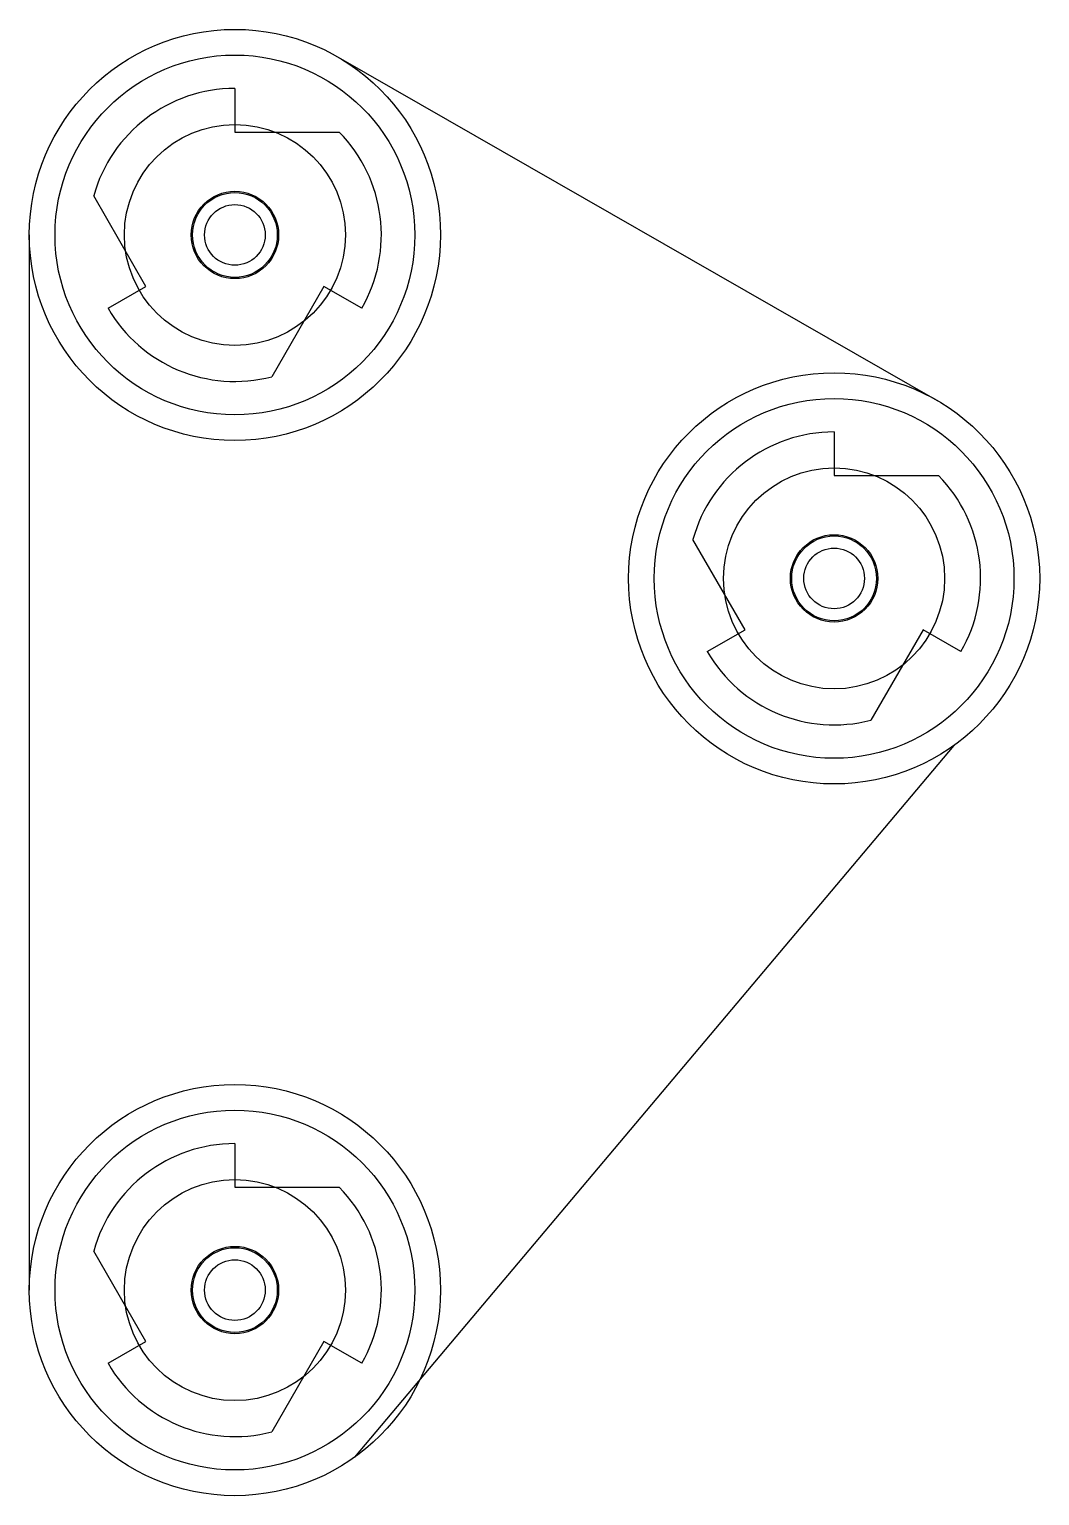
# Model space of a CAD drawing. Extents: x 14.22 to 16.19, y 29.86 to 32.71.
import ezdxf

# ---------------------------------------------------------------- set-up
doc = ezdxf.new("R2010")
doc.units = 0
doc.header["$LTSCALE"] = 5
doc.header["$MEASUREMENT"] = 0
for name, color, linetype in [('Z0_BOTCOMP', 4, 'Continuous'), ('Z0_CUT500', 4, 'Continuous'), ('Z0_RUBBER', 4, 'Continuous'), ('Z0_TOPCOMP', 6, 'Continuous')]:
    doc.layers.add(name, color=color, linetype=linetype)

msp = doc.modelspace()

# ---------------------------------------------------------------- linework, layer by layer
at = {"layer": 'Z0_BOTCOMP', "color": 4, "linetype": 'Continuous', "lineweight": 25}
for p, q in [((14.6243, 32.599), (14.6243, 32.514)), ((14.6243, 32.514), (14.8274, 32.514)), ((14.4511, 32.214), (14.3496, 32.3899)), ((14.3775, 32.1715), (14.4511, 32.214)), ((14.7975, 32.214), (14.696, 32.0382)), ((14.8711, 32.1715), (14.7975, 32.214)), ((15.7903, 31.9308), (15.7903, 31.8458)), ((15.7903, 31.8458), (15.9933, 31.8458)), ((15.6171, 31.5458), (15.5155, 31.7216)), ((15.5435, 31.5033), (15.6171, 31.5458)), ((15.9635, 31.5458), (15.862, 31.37)), ((16.0371, 31.5033), (15.9635, 31.5458)), ((14.6243, 30.5462), (14.6243, 30.4612)), ((14.6243, 30.4612), (14.8274, 30.4612)), ((14.4511, 30.1612), (14.3496, 30.337)), ((14.3775, 30.1187), (14.4511, 30.1612)), ((14.7975, 30.1612), (14.696, 29.9854)), ((14.8711, 30.1187), (14.7975, 30.1612))]:
    msp.add_line(p, q, dxfattribs=at)
for centre, radius in [((14.6243, 32.314), 0.085), ((14.6243, 32.314), 0.059), ((15.7903, 31.6458), 0.085), ((15.7903, 31.6458), 0.059), ((14.6243, 30.2612), 0.085), ((14.6243, 30.2612), 0.059)]:
    msp.add_circle(centre, radius, dxfattribs=at)
for centre, start, end in [((14.6243, 32.314), 90, 164.5679), ((14.6243, 32.314), -30, 44.5679), ((14.6243, 32.314), -150, -75.4321), ((15.7903, 31.6458), 90, 164.5679), ((15.7903, 31.6458), -30, 44.5679), ((15.7903, 31.6458), -150, -75.4321), ((14.6243, 30.2612), 90, 164.5679), ((14.6243, 30.2612), -30, 44.5679), ((14.6243, 30.2612), -150, -75.4321)]:
    msp.add_arc(centre, 0.285, start, end, dxfattribs=at)
at = {"layer": 'Z0_CUT500', "color": 5, "linetype": 'Continuous', "lineweight": 25}
for centre in [(14.6243, 32.314), (15.7903, 31.6458), (14.6243, 30.2612)]:
    msp.add_circle(centre, 0.0825, dxfattribs=at)
at = {"layer": 'Z0_RUBBER', "color": 2, "linetype": 'Continuous', "lineweight": 25}
for centre, radius in [((14.6243, 32.314), 0.4), ((14.6243, 32.314), 0.215), ((15.7903, 31.6458), 0.4), ((15.7903, 31.6458), 0.215), ((14.6243, 30.2612), 0.4), ((14.6243, 30.2612), 0.215)]:
    msp.add_circle(centre, radius, dxfattribs=at)
at = {"layer": 'Z0_TOPCOMP', "color": 6, "linetype": 'Continuous', "lineweight": 25}
for p, q in [((14.8252, 32.66), (15.9911, 31.9917)), ((14.2243, 32.314), (14.2243, 30.2612)), ((16.0232, 31.3207), (14.8573, 29.936))]:
    msp.add_line(p, q, dxfattribs=at)
for centre in [(14.6243, 32.314), (15.7903, 31.6458), (14.6243, 30.2612)]:
    msp.add_circle(centre, 0.35, dxfattribs=at)

doc.saveas('drawing.dxf')
